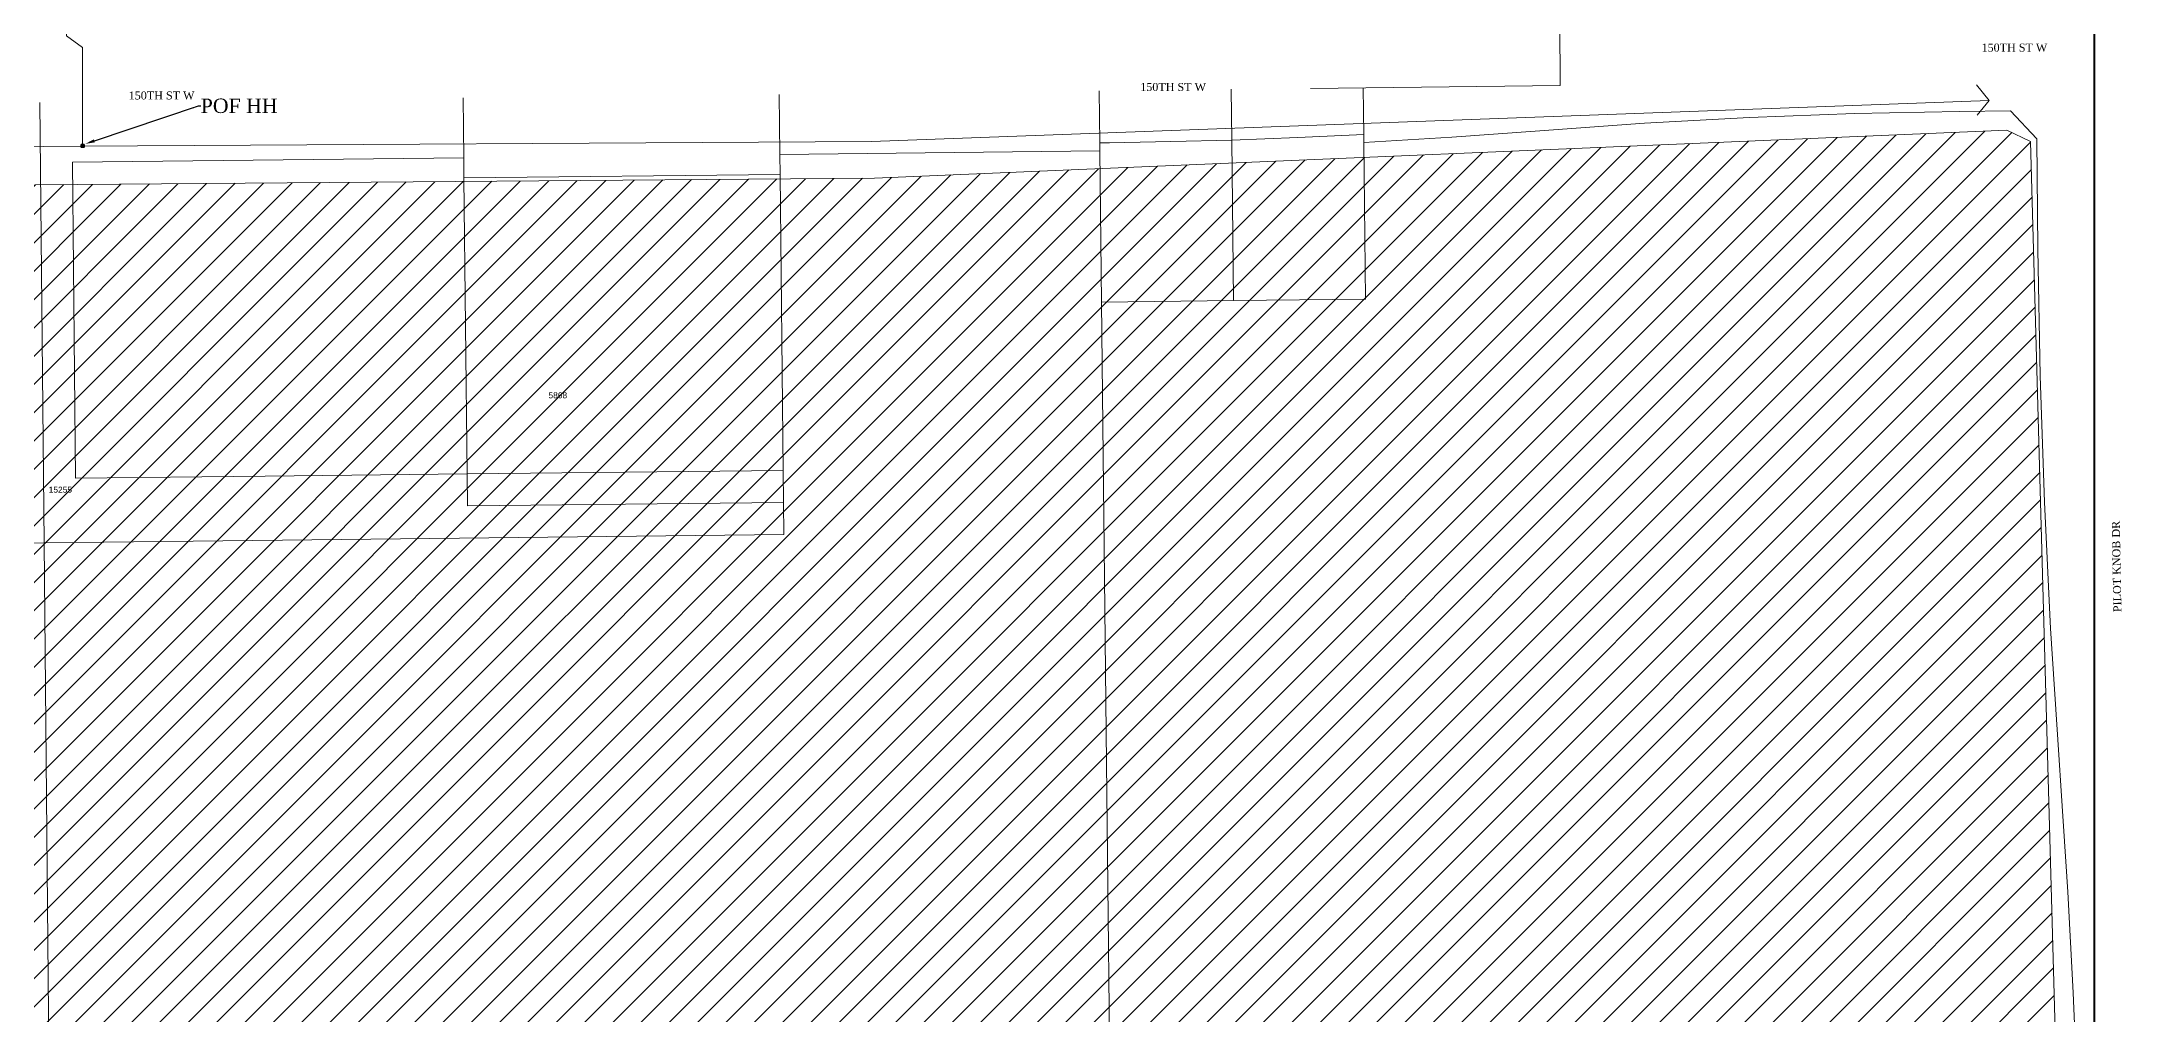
# Model space of a CAD drawing. Header units: feet. Extents: x 865220 to 2843432, y -2240498 to 970288.
# Drawn here: x 2835920 to 2838518, y 959345 to 960561 of the extents above; entities that cross this region are included whole.
import ezdxf
from ezdxf import colors
from ezdxf.entities.mleader import LeaderData, LeaderLine
from ezdxf.enums import TextEntityAlignment as Align
from ezdxf.lldxf.tags import DXFTag
from ezdxf.math import Vec2, Vec3

# ---------------------------------------------------------------- set-up
doc = ezdxf.new("R2010")
doc.units = ezdxf.units.FT
doc.header["$LTSCALE"] = 0.015
doc.header["$MEASUREMENT"] = 0
for name, color, linetype in [('Dakota County Addresses', 7, 'Continuous'), ('Dakota County Parcels', 7, 'Continuous'), ('F1', 112, 'F1'), ('NOTES', 7, 'Continuous'), ('STREET NAME', 7, 'Continuous'), ('TELEPHONE STRUCT-EX', 30, 'Continuous'), ('TELEPHONE STRUCT-PROP', 6, 'Continuous')]:
    doc.layers.add(name, color=color, linetype=linetype)
doc.layers.add('RUNNING LINE (UNDERGROUND)', color=10, linetype='Continuous', lineweight=40)
doc.layers.add('WORK BOUNDARY', color=110, linetype='Continuous', lineweight=40)
doc.styles.add('Dimensions 100', font='arial.ttf')
doc.styles.add('Line', font='txt.shx', dxfattribs={"height": 3})
doc.styles.get("Standard").update_dxf_attribs({"font": 'times.ttf'})
doc.styles.add('Utilities', font='arial.ttf', dxfattribs={"height": 2.5})
tags = doc.linetypes.add('BBF', pattern='A,100,-5,["BBF",Line,S=1,R=0,X=0,Y=-1.5],-12', length=117).pattern_tags.tags
tags[6] = DXFTag(74, 10)
tags = doc.linetypes.add('F1', pattern='A,15,-5,["F1",Line,S=1.5,R=0,X=0,Y=-1.5],-12', length=32).pattern_tags.tags
tags[6] = DXFTag(74, 10)

# ---------------------------------------------------------------- blocks, each defined once
blk = doc.blocks.new('ACMAP_ANN_TEMPLATE_Dakota County Addresses')
at = {"layer": 'Dakota County Addresses', "style": 'Dimensions 100'}
blk.add_attdef('DakotaCountyAddress', text='', height=50, dxfattribs=at).set_placement((0, 0), align=Align.CENTER)
blk = doc.blocks.new('EX HH')
at = {"ltscale": 40, "true_color": 0xffffff}
h = blk.add_hatch(color=7, dxfattribs=at)
h.dxf.hatch_style = 1
h.paths.add_polyline_path([(-0.061, -0.031, 0.414214), (-0.046, -0.046), (0.046, -0.046, 0.414214), (0.061, -0.031), (0.061, 0.031, 0.414214), (0.046, 0.046), (-0.046, 0.046, 0.414214), (-0.061, 0.031)])
at = {"color": 30, "const_width": 0.005, "flags": 128}
blk.add_lwpolyline([(-0.061, 0.031), (-0.061, -0.031, 0.414214), (-0.046, -0.046), (0.046, -0.046, 0.414214), (0.061, -0.031), (0.061, 0.031, 0.414214), (0.046, 0.046), (-0.046, 0.046, 0.414214)], format="xyb", close=True, dxfattribs=at)
at = {"layer": 'RUNNING LINE (UNDERGROUND)', "color": 7, "lineweight": -3, "flags": 128}
blk.add_lwpolyline([(-0.054, 0.031), (-0.054, -0.031, 0.414214), (-0.046, -0.038), (0.046, -0.038, 0.414214), (0.054, -0.031), (0.054, 0.031, 0.414214), (0.046, 0.038), (-0.046, 0.038, 0.414214)], format="xyb", close=True, dxfattribs=at)
at = {"layer": 'TELEPHONE STRUCT-PROP', "color": 30, "style": 'Utilities'}
blk.add_text('HH', height=0.05, dxfattribs=at).set_placement((0, 0), align=Align.MIDDLE_CENTER)

msp = doc.modelspace()

# ---------------------------------------------------------------- hatches: boundary and pattern name
at = {"layer": 'NOTES', "ltscale": 100, "transparency": 33554623}
h = msp.add_hatch(dxfattribs=at)
h.set_pattern_fill('ANSI31', color=6, scale=200)
h.paths.add_polyline_path([(2833291, 960361.2), (2833296.4, 957830.4), (2835951.9, 957855.1), (2835952.1, 957633.8), (2836002.1, 957634.3), (2836007.8, 957015.8), (2836586.1, 957020.6), (2836586.1, 957030.6), (2836807.6, 957032.5), (2836807.5, 957043.6), (2836930.1, 957044.6), (2836931.4, 957054.2), (2836974.5, 957136.1), (2836974.5, 957242.6), (2836961.5, 957840.1), (2836959.6, 957945.6), (2838473.8, 957959.4), (2838405, 960436.1), (2838375.5, 960450.2), (2836960.4, 960390.3)])

# ---------------------------------------------------------------- linework, layer by layer
at = {"layer": 'Dakota County Parcels', "lineweight": 5, "ltscale": 100}
for p, q in [((2837817.2, 960506), (2837505.2, 960502.5)), ((2835922.8, 959934.8), (2835917.6, 960484.7)), ((2836447.2, 960415.7), (2836446.4, 960490.7)), ((2836842.2, 960420.1), (2836841.4, 960495.1)), ((2837242, 960434.6), (2837241.3, 960499.6)), ((2837407, 960438), (2837406.3, 960501.4)), ((2837571.9, 960444.8), (2837571.2, 960503.3)), ((2838316.3, 960473.6), (2838380, 960474.3)), ((2838380, 960474.3), (2838412.9, 960439.4)), ((2837242, 960434.6), (2837254.1, 960434.7)), ((2837242.1, 960424.6), (2837242, 960434.6)), ((2837409.1, 960237.5), (2837407, 960438)), ((2837572, 960434.8), (2837571.9, 960444.8)), ((2837574.1, 960239.3), (2837572, 960434.8)), ((2838414.2, 960301.7), (2838412.9, 960439.4)), ((2835958.4, 960410.2), (2836447.2, 960415.7)), ((2835962.1, 960015.3), (2835958.4, 960410.2)), ((2836447.5, 960390.7), (2836447.2, 960415.7)), ((2836842.2, 960420.1), (2837242.1, 960424.6)), ((2836842.5, 960395.1), (2836842.2, 960420.1)), ((2837244.2, 960235.6), (2837242.1, 960424.6)), ((2836842.5, 960395.1), (2836447.5, 960390.7)), ((2836451.5, 960020.8), (2836447.5, 960390.7)), ((2836846.5, 960025.2), (2836842.5, 960395.1)), ((2837244.2, 960235.6), (2837409.1, 960237.5)), ((2837409.1, 960237.5), (2837574.1, 960239.3)), ((2836451.5, 960020.8), (2836846.5, 960025.2)), ((2836451.5, 960020.8), (2836452, 959980.8)), ((2836846.9, 959985.2), (2836846.5, 960025.2)), ((2836452, 959980.8), (2836846.9, 959985.2)), ((2836846.9, 959985.2), (2836847.4, 959945.2)), ((2835922.8, 959934.8), (2835882.7, 959934.4)), ((2838443.4, 959624.7), (2838440.1, 959669.6))]:
    msp.add_line(p, q, dxfattribs=at)
for points in [[(2837817.2, 960506), (2837817.1, 960526.7), (2837816.6, 960601.9)], [(2838316.3, 960473.6), (2838185, 960471), (2838053.8, 960466.1), (2837922.7, 960458.9), (2837791.7, 960449.5)], [(2837254.1, 960434.7), (2837330.6, 960436), (2837407, 960438)], [(2837407, 960438), (2837489.4, 960441), (2837571.9, 960444.8)], [(2837572, 960434.8), (2837681.9, 960441.4), (2837791.7, 960449.5)], [(2838440.1, 959669.6), (2838430, 959827.5), (2838422.3, 959985.5), (2838417.1, 960143.5), (2838414.2, 960301.7)], [(2837269.2, 957940.4), (2837266.7, 958164.1), (2837244.2, 960235.6)], [(2836451.5, 960020.8), (2836199.3, 960017.9), (2835962.1, 960015.3)], [(2835922.8, 959934.8), (2836221, 959938.2), (2836847.4, 959945.2)], [(2835942.3, 957830.9), (2835942.1, 957850.9), (2835922.8, 959934.8)], [(2838443.4, 959624.7), (2838451.5, 959498.5), (2838458.2, 959372.3), (2838463.6, 959245.9), (2838464.2, 959228.5)]]:
    msp.add_lwpolyline(points, dxfattribs=at)
at = {"layer": 'F1', "lineweight": 5, "ltscale": 100, "flags": 128}
msp.add_lwpolyline([(2835971.1, 960430.7), (2835971, 960553.7), (2835950.8, 960568.4), (2835963.9, 961028.4), (2835955.5, 961760), (2835943, 962388.5), (2835965.5, 962492.9), (2836773, 962498), (2836860.5, 962500.5), (2837000, 962499), (2837123.2, 962494)], dxfattribs=at)
at = {"layer": 'F1', "color": 30, "linetype": 'BBF', "lineweight": 5, "ltscale": 200, "flags": 128}
msp.add_lwpolyline([(2838337.4, 960506.9), (2838353.4, 960487.2), (2838338.2, 960469.2)], dxfattribs=at)
at = {"layer": 'NOTES', "color": 1, "lineweight": 5, "ltscale": 100, "flags": 128}
msp.add_lwpolyline([(2833291, 960361.2), (2833296.4, 957830.4), (2835951.9, 957855.1), (2835952.1, 957633.8), (2836002.1, 957634.3), (2836007.8, 957015.8), (2836586.1, 957020.6), (2836586.1, 957030.6), (2836807.6, 957032.5), (2836807.5, 957043.6), (2836930.1, 957044.6), (2836931.4, 957054.2), (2836974.5, 957136.1), (2836974.5, 957242.6), (2836961.5, 957840.1), (2836959.6, 957945.6), (2838473.8, 957959.4), (2838405, 960436.1), (2838375.5, 960450.2), (2836960.4, 960390.3)], close=True, dxfattribs=at)
at = {"layer": 'WORK BOUNDARY', "ltscale": 100, "flags": 128}
msp.add_lwpolyline([(2835896.9, 957001.6), (2836935, 957004.8), (2836954.3, 957047), (2836994.4, 957133.5), (2836979.3, 957817.8), (2836978.3, 957934.8), (2838485, 957948.5), (2838485.1, 964502.8), (2837872.1, 964518.4, 0.116551), (2837535.5, 964459.8), (2837318.1, 964389.4, -0.096694), (2837127.8, 964357.4), (2835922.6, 964355.7), (2835847.7, 964355.1)], format="xyb", dxfattribs=at)

# ---------------------------------------------------------------- block references
at = {"layer": 'Dakota County Addresses', "lineweight": 5, "ltscale": 100, "xscale": 0.15, "yscale": 0.15, "zscale": 0.15}
for p, values in [((2836564.8, 960115.3), {'DakotaCountyAddress': '5868'}), ((2835943.2, 959997.4), {'DakotaCountyAddress': '15255'})]:
    msp.add_blockref('ACMAP_ANN_TEMPLATE_Dakota County Addresses', p, dxfattribs=at).add_auto_attribs(values)
at = {"layer": 'TELEPHONE STRUCT-EX', "xscale": 40, "yscale": 40, "zscale": 40}
msp.add_blockref('EX HH', (2835971.1, 960430.7), dxfattribs=at)

# ---------------------------------------------------------------- texts
at = {"layer": 'STREET NAME', "lineweight": 5, "ltscale": 100, "char_height": 10, "attachment_point": 1}
for insert in [(2838343.7, 960558.5), (2837292.5, 960509.3), (2836028.6, 960498.7)]:
    msp.add_mtext('150TH ST W', dxfattribs=dict(at, insert=insert))
at = {"layer": 'STREET NAME', "lineweight": 5, "ltscale": 100, "insert": (2838508.5, 959848), "char_height": 10, "attachment_point": 1, "rotation": 91.0303}
msp.add_mtext('PILOT KNOB DR', dxfattribs=at)

# ---------------------------------------------------------------- next in the draw order: leaders
at = {"layer": 'TELEPHONE STRUCT-EX'}
ml = msp.add_multileader_mtext('Standard', dxfattribs=at)
ml.set_content('POF HH', color=256)
ml.set_leader_properties()
ml.build(insert=Vec2(0, 0))
ml.multileader.update_dxf_attribs({"has_text_frame": 1, "text_left_attachment_type": 2, "text_right_attachment_type": 2, "dogleg_length": 3, "arrow_head_size": 12})
ctx = ml.context
ctx.base_point, ctx.char_height, ctx.arrow_head_size, ctx.landing_gap_size, ctx.plane_origin = Vec3(2836118.7, 960480.6), 18, 12, 1.5, Vec3(2836077.2, 960521.1)
ctx.left_attachment, ctx.right_attachment, ctx.text_align_type = 2, 2, 1
notes = []
notes.append((ctx, [(1, (1, 1, 0), (2836115.7, 960480.6), (1, 0), 3, [(0, [(2835974.4, 960433.2)], 0, [])])]))
ctx.mtext.insert, ctx.mtext.alignment, ctx.mtext.flow_direction = Vec3(2836166.6, 960489.8), 2, 5
ctx.mtext.has_bg_fill, ctx.mtext.bg_color, ctx.mtext.bg_scale_factor, ctx.mtext.bg_transparency, ctx.mtext.use_window_bg_color = 1, -1027028792, 1.5, 0, 1
for ctx, leaders in notes:
    for number, flags, end, landing, length, lines in leaders:
        leader = LeaderData()
        leader.index, (leader.has_last_leader_line, leader.has_dogleg_vector, leader.attachment_direction) = number, flags
        leader.last_leader_point, leader.dogleg_vector, leader.dogleg_length = Vec3(end), Vec3(landing), length
        for number, points, colour, breaks in lines:
            line = LeaderLine()
            line.index, line.vertices, line.color, line.breaks = number, Vec3.list(points), colors.encode_raw_color(colour), breaks
            leader.lines.append(line)
        ctx.leaders.append(leader)

# ---------------------------------------------------------------- next in the draw order: linework, layer by layer
at = {"layer": 'F1', "color": 30, "linetype": 'BBF', "lineweight": 5, "ltscale": 200, "flags": 128}
msp.add_lwpolyline([(2834417, 960416.4), (2835969.1, 960430.4), (2836956.8, 960436.2), (2838353.4, 960487.2)], dxfattribs=at)

doc.saveas('drawing.dxf')
